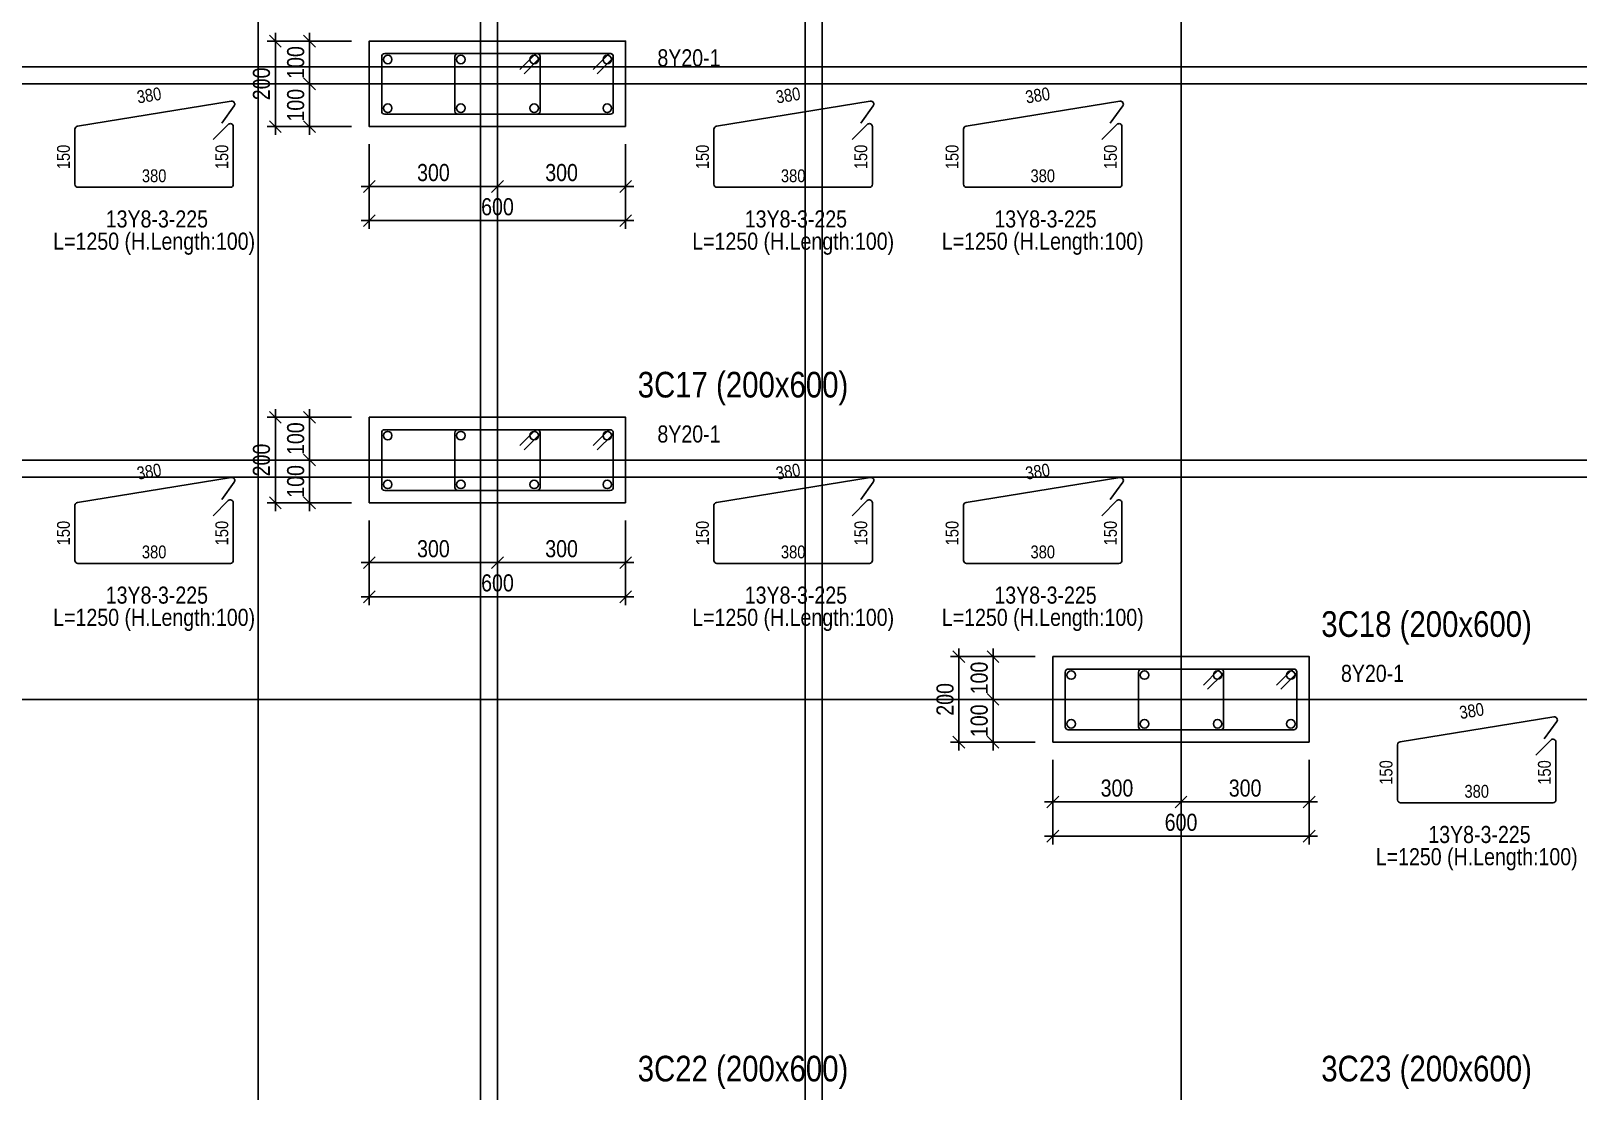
# Model space of a CAD drawing. Extents: x 0 to 206258, y -403073 to 0.
# Drawn here: x 82631 to 91684, y -77078 to -70878 of the extents above; entities that cross this region are included whole.
import ezdxf
from ezdxf.enums import TextEntityAlignment as Align
from ezdxf.lldxf.tags import DXFTag

# ---------------------------------------------------------------- set-up
doc = ezdxf.new("R2010")
doc.units = 0
doc.header["$LTSCALE"] = 1000
for name, color, linetype in [('Axis Line(Dir 1)', 8, 'CENTER2'), ('Axis Line(Dir 2)', 150, 'CENTER2'), ('Column Line(D)', 1, 'Continuous'), ('Dimension Line', 5, 'Continuous'), ('Link Line', 3, 'Continuous'), ('Rebar Length Text', 8, 'Continuous'), ('Rebar Line', 7, 'Continuous'), ('Top Rebar Label', 6, 'Continuous')]:
    doc.layers.add(name, color=color, linetype=linetype)
for name, color, linetype, true_color in [('Column Label(D)', 12, 'Continuous', 0xbd0000), ('Ghost Axis Line', 254, 'Continuous', 0xbebebe), ('Link Label', 94, 'Continuous', 0x008100), ('Link Length Text', 94, 'Continuous', 0x008100)]:
    doc.layers.add(name, color=color, linetype=linetype, true_color=true_color)
doc.styles.add('Column Label(D)', font='ARIALN.TTF', dxfattribs={"height": 150})
doc.styles.add('Dimension Text', font='ARIALN.TTF', dxfattribs={"height": 100})
doc.styles.add('Link Label', font='ARIALN.TTF', dxfattribs={"height": 100})
doc.styles.add('Link Length Text', font='ARIALN.TTF', dxfattribs={"height": 100})
doc.styles.add('Rebar Length Text', font='ARIALN.TTF', dxfattribs={"height": 75})
doc.styles.add('Top Rebar Label', font='ARIALN.TTF', dxfattribs={"height": 100})
tags = doc.linetypes.add('CENTER2', pattern=[1.125, 0.75, -0.125, 0.125, -0.125]).pattern_tags.tags
tags[10:11] = [DXFTag(74, 4), DXFTag(75, 0), DXFTag(340, '0'), DXFTag(46, 0.0), DXFTag(50, 0.0), DXFTag(44, 0.0), DXFTag(45, 0.0)]
tags[8:9] = [DXFTag(74, 4), DXFTag(75, 0), DXFTag(340, '0'), DXFTag(46, 0.0), DXFTag(50, 0.0), DXFTag(44, 0.0), DXFTag(45, 0.0)]
tags[6:7] = [DXFTag(74, 4), DXFTag(75, 0), DXFTag(340, '0'), DXFTag(46, 0.0), DXFTag(50, 0.0), DXFTag(44, 0.0), DXFTag(45, 0.0)]
tags[4:5] = [DXFTag(74, 4), DXFTag(75, 0), DXFTag(340, '0'), DXFTag(46, 0.0), DXFTag(50, 0.0), DXFTag(44, 0.0), DXFTag(45, 0.0)]
doc.dimstyles.new('COLUMNAPP', dxfattribs={"dimtxt": 100, "dimasz": 30, "dimexe": 48.3, "dimexo": 103.5, "dimgap": 30, "dimtad": 1, "dimtoh": 1, "dimdec": 1, "dimlfac": 0.4, "dimdsep": 46, "dimtxsty": 'Dimension Text', "dimblk": 'PCDIM_TICK', "dimcen": 0.09, "dimclrd": 5, "dimclre": 5, "dimclrt": 5, "dimadec": 1, "dimazin": 0, "dimtp": 1, "dimtm": 1, "dimtfac": 1, "dimtdec": 4, "dimtofl": 0, "dimtmove": 0, "dimatfit": 3, "dimfxl": 1, "dimtolj": 1, "dimtzin": 0, "dimarcsym": 0})

# ---------------------------------------------------------------- blocks, each defined once
blk = doc.blocks.new('PCDIM_TICK')
at = {"layer": 'Dimension Line', "color": 0, "transparency": 33554687}
for p, q in [((1.15, 1.15), (-1.15, -1.15)), ((1.61, 0), (0, 0))]:
    blk.add_line(p, q, dxfattribs=at)
blk = doc.blocks.new('*U1635')
at = {"layer": 'Dimension Line', "color": 5, "true_color": 0x0000ff, "transparency": 16777216}
for p, q in [((84611.1, -71541.2), (84611.1, -71836)), ((85361.1, -71541.2), (85361.1, -71836)), ((84611.1, -71787.7), (85361.1, -71787.7))]:
    blk.add_line(p, q, dxfattribs=at)
at = {"layer": 'Dimension Line', "color": 5, "true_color": 0x0000ff, "transparency": 16777216, "xscale": 30, "yscale": 30, "rotation": 180.0000000000004}
blk.add_blockref('PCDIM_TICK', (84611.1, -71787.7), dxfattribs=at)
at = {"layer": 'Dimension Line', "color": 5, "true_color": 0x0000ff, "transparency": 16777216, "xscale": 30, "yscale": 30}
blk.add_blockref('PCDIM_TICK', (85361.1, -71787.7), dxfattribs=at)
at = {"layer": 'Dimension Line', "color": 5, "true_color": 0x0000ff, "transparency": 16777216, "insert": (84986.1, -71757.7), "char_height": 100, "width": 181.501, "attachment_point": 8, "style": 'Dimension Text'}
blk.add_mtext('300', dxfattribs=at)
blk = doc.blocks.new('*U1636')
at = {"layer": 'Dimension Line', "color": 5, "true_color": 0x0000ff, "transparency": 16777216}
for p, q in [((85361.1, -71541.2), (85361.1, -71836)), ((86111.1, -71541.2), (86111.1, -71836)), ((85361.1, -71787.7), (86111.1, -71787.7))]:
    blk.add_line(p, q, dxfattribs=at)
at = {"layer": 'Dimension Line', "color": 5, "true_color": 0x0000ff, "transparency": 16777216, "xscale": 30, "yscale": 30, "rotation": 180.0000000000004}
blk.add_blockref('PCDIM_TICK', (85361.1, -71787.7), dxfattribs=at)
at = {"layer": 'Dimension Line', "color": 5, "true_color": 0x0000ff, "transparency": 16777216, "xscale": 30, "yscale": 30}
blk.add_blockref('PCDIM_TICK', (86111.1, -71787.7), dxfattribs=at)
at = {"layer": 'Dimension Line', "color": 5, "true_color": 0x0000ff, "transparency": 16777216, "insert": (85736.1, -71757.7), "char_height": 100, "width": 181.501, "attachment_point": 8, "style": 'Dimension Text'}
blk.add_mtext('300', dxfattribs=at)
blk = doc.blocks.new('*U1637')
at = {"layer": 'Dimension Line', "color": 5, "true_color": 0x0000ff, "transparency": 16777216}
for p, q in [((84611.1, -71541.2), (84611.1, -72036)), ((86111.1, -71541.2), (86111.1, -72036)), ((84611.1, -71987.7), (86111.1, -71987.7))]:
    blk.add_line(p, q, dxfattribs=at)
at = {"layer": 'Dimension Line', "color": 5, "true_color": 0x0000ff, "transparency": 16777216, "xscale": 30, "yscale": 30, "rotation": 180.0000000000004}
blk.add_blockref('PCDIM_TICK', (84611.1, -71987.7), dxfattribs=at)
at = {"layer": 'Dimension Line', "color": 5, "true_color": 0x0000ff, "transparency": 16777216, "xscale": 30, "yscale": 30}
blk.add_blockref('PCDIM_TICK', (86111.1, -71987.7), dxfattribs=at)
at = {"layer": 'Dimension Line', "color": 5, "true_color": 0x0000ff, "transparency": 16777216, "insert": (85361.1, -71957.7), "char_height": 100, "width": 181.97, "attachment_point": 8, "style": 'Dimension Text'}
blk.add_mtext('600', dxfattribs=at)
blk = doc.blocks.new('*U1638')
at = {"layer": 'Dimension Line', "color": 5, "true_color": 0x0000ff, "transparency": 16777216}
for p, q in [((84507.6, -71187.7), (84212.8, -71187.7)), ((84261.1, -71437.7), (84261.1, -71187.7)), ((84507.6, -71437.7), (84212.8, -71437.7))]:
    blk.add_line(p, q, dxfattribs=at)
at = {"layer": 'Dimension Line', "color": 5, "true_color": 0x0000ff, "transparency": 16777216, "xscale": 30, "yscale": 30}
for p, rotation in [((84261.1, -71187.7), 89.99999999999447), ((84261.1, -71437.7), 269.9999999999834)]:
    blk.add_blockref('PCDIM_TICK', p, dxfattribs=dict(at, rotation=rotation))
at = {"layer": 'Dimension Line', "color": 5, "true_color": 0x0000ff, "transparency": 16777216, "insert": (84231.1, -71312.7), "char_height": 100, "width": 173.928, "attachment_point": 8, "rotation": 90, "style": 'Dimension Text'}
blk.add_mtext('100', dxfattribs=at)
blk = doc.blocks.new('*U1639')
at = {"layer": 'Dimension Line', "color": 5, "true_color": 0x0000ff, "transparency": 16777216}
for p, q in [((84507.6, -70937.7), (84212.8, -70937.7)), ((84261.1, -71187.7), (84261.1, -70937.7)), ((84507.6, -71187.7), (84212.8, -71187.7))]:
    blk.add_line(p, q, dxfattribs=at)
at = {"layer": 'Dimension Line', "color": 5, "true_color": 0x0000ff, "transparency": 16777216, "xscale": 30, "yscale": 30}
for p, rotation in [((84261.1, -70937.7), 89.99999999999447), ((84261.1, -71187.7), 269.9999999999834)]:
    blk.add_blockref('PCDIM_TICK', p, dxfattribs=dict(at, rotation=rotation))
at = {"layer": 'Dimension Line', "color": 5, "true_color": 0x0000ff, "transparency": 16777216, "insert": (84231.1, -71062.7), "char_height": 100, "width": 173.928, "attachment_point": 8, "rotation": 90, "style": 'Dimension Text'}
blk.add_mtext('100', dxfattribs=at)
blk = doc.blocks.new('*U1640')
at = {"layer": 'Dimension Line', "color": 5, "true_color": 0x0000ff, "transparency": 16777216}
for p, q in [((84507.6, -70937.7), (84012.8, -70937.7)), ((84061.1, -71437.7), (84061.1, -70937.7)), ((84507.6, -71437.7), (84012.8, -71437.7))]:
    blk.add_line(p, q, dxfattribs=at)
at = {"layer": 'Dimension Line', "color": 5, "true_color": 0x0000ff, "transparency": 16777216, "xscale": 30, "yscale": 30}
for p, rotation in [((84061.1, -70937.7), 89.99999999999447), ((84061.1, -71437.7), 269.9999999999834)]:
    blk.add_blockref('PCDIM_TICK', p, dxfattribs=dict(at, rotation=rotation))
at = {"layer": 'Dimension Line', "color": 5, "true_color": 0x0000ff, "transparency": 16777216, "insert": (84031.1, -71187.7), "char_height": 100, "width": 182.775, "attachment_point": 8, "rotation": 90, "style": 'Dimension Text'}
blk.add_mtext('200', dxfattribs=at)
blk = doc.blocks.new('*U1647')
at = {"layer": 'Dimension Line', "color": 5, "true_color": 0x0000ff, "transparency": 16777216}
for p, q in [((84611.1, -73741.2), (84611.1, -74036)), ((85361.1, -73741.2), (85361.1, -74036)), ((84611.1, -73987.7), (85361.1, -73987.7))]:
    blk.add_line(p, q, dxfattribs=at)
at = {"layer": 'Dimension Line', "color": 5, "true_color": 0x0000ff, "transparency": 16777216, "xscale": 30, "yscale": 30, "rotation": 180.0000000000004}
blk.add_blockref('PCDIM_TICK', (84611.1, -73987.7), dxfattribs=at)
at = {"layer": 'Dimension Line', "color": 5, "true_color": 0x0000ff, "transparency": 16777216, "xscale": 30, "yscale": 30}
blk.add_blockref('PCDIM_TICK', (85361.1, -73987.7), dxfattribs=at)
at = {"layer": 'Dimension Line', "color": 5, "true_color": 0x0000ff, "transparency": 16777216, "insert": (84986.1, -73957.7), "char_height": 100, "width": 181.501, "attachment_point": 8, "style": 'Dimension Text'}
blk.add_mtext('300', dxfattribs=at)
blk = doc.blocks.new('*U1648')
at = {"layer": 'Dimension Line', "color": 5, "true_color": 0x0000ff, "transparency": 16777216}
for p, q in [((85361.1, -73741.2), (85361.1, -74036)), ((86111.1, -73741.2), (86111.1, -74036)), ((85361.1, -73987.7), (86111.1, -73987.7))]:
    blk.add_line(p, q, dxfattribs=at)
at = {"layer": 'Dimension Line', "color": 5, "true_color": 0x0000ff, "transparency": 16777216, "xscale": 30, "yscale": 30, "rotation": 180.0000000000004}
blk.add_blockref('PCDIM_TICK', (85361.1, -73987.7), dxfattribs=at)
at = {"layer": 'Dimension Line', "color": 5, "true_color": 0x0000ff, "transparency": 16777216, "xscale": 30, "yscale": 30}
blk.add_blockref('PCDIM_TICK', (86111.1, -73987.7), dxfattribs=at)
at = {"layer": 'Dimension Line', "color": 5, "true_color": 0x0000ff, "transparency": 16777216, "insert": (85736.1, -73957.7), "char_height": 100, "width": 181.501, "attachment_point": 8, "style": 'Dimension Text'}
blk.add_mtext('300', dxfattribs=at)
blk = doc.blocks.new('*U1649')
at = {"layer": 'Dimension Line', "color": 5, "true_color": 0x0000ff, "transparency": 16777216}
for p, q in [((84611.1, -73741.2), (84611.1, -74236)), ((86111.1, -73741.2), (86111.1, -74236)), ((84611.1, -74187.7), (86111.1, -74187.7))]:
    blk.add_line(p, q, dxfattribs=at)
at = {"layer": 'Dimension Line', "color": 5, "true_color": 0x0000ff, "transparency": 16777216, "xscale": 30, "yscale": 30, "rotation": 180.0000000000004}
blk.add_blockref('PCDIM_TICK', (84611.1, -74187.7), dxfattribs=at)
at = {"layer": 'Dimension Line', "color": 5, "true_color": 0x0000ff, "transparency": 16777216, "xscale": 30, "yscale": 30}
blk.add_blockref('PCDIM_TICK', (86111.1, -74187.7), dxfattribs=at)
at = {"layer": 'Dimension Line', "color": 5, "true_color": 0x0000ff, "transparency": 16777216, "insert": (85361.1, -74157.7), "char_height": 100, "width": 181.97, "attachment_point": 8, "style": 'Dimension Text'}
blk.add_mtext('600', dxfattribs=at)
blk = doc.blocks.new('*U1650')
at = {"layer": 'Dimension Line', "color": 5, "true_color": 0x0000ff, "transparency": 16777216}
for p, q in [((84507.6, -73387.7), (84212.8, -73387.7)), ((84261.1, -73637.7), (84261.1, -73387.7)), ((84507.6, -73637.7), (84212.8, -73637.7))]:
    blk.add_line(p, q, dxfattribs=at)
at = {"layer": 'Dimension Line', "color": 5, "true_color": 0x0000ff, "transparency": 16777216, "xscale": 30, "yscale": 30}
for p, rotation in [((84261.1, -73387.7), 89.99999999999447), ((84261.1, -73637.7), 269.9999999999834)]:
    blk.add_blockref('PCDIM_TICK', p, dxfattribs=dict(at, rotation=rotation))
at = {"layer": 'Dimension Line', "color": 5, "true_color": 0x0000ff, "transparency": 16777216, "insert": (84231.1, -73512.7), "char_height": 100, "width": 173.928, "attachment_point": 8, "rotation": 90, "style": 'Dimension Text'}
blk.add_mtext('100', dxfattribs=at)
blk = doc.blocks.new('*U1651')
at = {"layer": 'Dimension Line', "color": 5, "true_color": 0x0000ff, "transparency": 16777216}
for p, q in [((84507.6, -73137.7), (84212.8, -73137.7)), ((84261.1, -73387.7), (84261.1, -73137.7)), ((84507.6, -73387.7), (84212.8, -73387.7))]:
    blk.add_line(p, q, dxfattribs=at)
at = {"layer": 'Dimension Line', "color": 5, "true_color": 0x0000ff, "transparency": 16777216, "xscale": 30, "yscale": 30}
for p, rotation in [((84261.1, -73137.7), 89.99999999999447), ((84261.1, -73387.7), 269.9999999999834)]:
    blk.add_blockref('PCDIM_TICK', p, dxfattribs=dict(at, rotation=rotation))
at = {"layer": 'Dimension Line', "color": 5, "true_color": 0x0000ff, "transparency": 16777216, "insert": (84231.1, -73262.7), "char_height": 100, "width": 173.928, "attachment_point": 8, "rotation": 90, "style": 'Dimension Text'}
blk.add_mtext('100', dxfattribs=at)
blk = doc.blocks.new('*U1652')
at = {"layer": 'Dimension Line', "color": 5, "true_color": 0x0000ff, "transparency": 16777216}
for p, q in [((84507.6, -73137.7), (84012.8, -73137.7)), ((84061.1, -73637.7), (84061.1, -73137.7)), ((84507.6, -73637.7), (84012.8, -73637.7))]:
    blk.add_line(p, q, dxfattribs=at)
at = {"layer": 'Dimension Line', "color": 5, "true_color": 0x0000ff, "transparency": 16777216, "xscale": 30, "yscale": 30}
for p, rotation in [((84061.1, -73137.7), 89.99999999999447), ((84061.1, -73637.7), 269.9999999999834)]:
    blk.add_blockref('PCDIM_TICK', p, dxfattribs=dict(at, rotation=rotation))
at = {"layer": 'Dimension Line', "color": 5, "true_color": 0x0000ff, "transparency": 16777216, "insert": (84031.1, -73387.7), "char_height": 100, "width": 182.775, "attachment_point": 8, "rotation": 90, "style": 'Dimension Text'}
blk.add_mtext('200', dxfattribs=at)
blk = doc.blocks.new('*U1653')
at = {"layer": 'Dimension Line', "color": 5, "true_color": 0x0000ff, "transparency": 16777216}
for p, q in [((88611.1, -75141.2), (88611.1, -75436)), ((89361.1, -75141.2), (89361.1, -75436)), ((88611.1, -75387.7), (89361.1, -75387.7))]:
    blk.add_line(p, q, dxfattribs=at)
at = {"layer": 'Dimension Line', "color": 5, "true_color": 0x0000ff, "transparency": 16777216, "xscale": 30, "yscale": 30, "rotation": 180.0000000000004}
blk.add_blockref('PCDIM_TICK', (88611.1, -75387.7), dxfattribs=at)
at = {"layer": 'Dimension Line', "color": 5, "true_color": 0x0000ff, "transparency": 16777216, "xscale": 30, "yscale": 30}
blk.add_blockref('PCDIM_TICK', (89361.1, -75387.7), dxfattribs=at)
at = {"layer": 'Dimension Line', "color": 5, "true_color": 0x0000ff, "transparency": 16777216, "insert": (88986.1, -75357.7), "char_height": 100, "width": 181.501, "attachment_point": 8, "style": 'Dimension Text'}
blk.add_mtext('300', dxfattribs=at)
blk = doc.blocks.new('*U1654')
at = {"layer": 'Dimension Line', "color": 5, "true_color": 0x0000ff, "transparency": 16777216}
for p, q in [((89361.1, -75141.2), (89361.1, -75436)), ((90111.1, -75141.2), (90111.1, -75436)), ((89361.1, -75387.7), (90111.1, -75387.7))]:
    blk.add_line(p, q, dxfattribs=at)
at = {"layer": 'Dimension Line', "color": 5, "true_color": 0x0000ff, "transparency": 16777216, "xscale": 30, "yscale": 30, "rotation": 180.0000000000004}
blk.add_blockref('PCDIM_TICK', (89361.1, -75387.7), dxfattribs=at)
at = {"layer": 'Dimension Line', "color": 5, "true_color": 0x0000ff, "transparency": 16777216, "xscale": 30, "yscale": 30}
blk.add_blockref('PCDIM_TICK', (90111.1, -75387.7), dxfattribs=at)
at = {"layer": 'Dimension Line', "color": 5, "true_color": 0x0000ff, "transparency": 16777216, "insert": (89736.1, -75357.7), "char_height": 100, "width": 181.501, "attachment_point": 8, "style": 'Dimension Text'}
blk.add_mtext('300', dxfattribs=at)
blk = doc.blocks.new('*U1655')
at = {"layer": 'Dimension Line', "color": 5, "true_color": 0x0000ff, "transparency": 16777216}
for p, q in [((88611.1, -75141.2), (88611.1, -75636)), ((90111.1, -75141.2), (90111.1, -75636)), ((88611.1, -75587.7), (90111.1, -75587.7))]:
    blk.add_line(p, q, dxfattribs=at)
at = {"layer": 'Dimension Line', "color": 5, "true_color": 0x0000ff, "transparency": 16777216, "xscale": 30, "yscale": 30, "rotation": 180.0000000000004}
blk.add_blockref('PCDIM_TICK', (88611.1, -75587.7), dxfattribs=at)
at = {"layer": 'Dimension Line', "color": 5, "true_color": 0x0000ff, "transparency": 16777216, "xscale": 30, "yscale": 30}
blk.add_blockref('PCDIM_TICK', (90111.1, -75587.7), dxfattribs=at)
at = {"layer": 'Dimension Line', "color": 5, "true_color": 0x0000ff, "transparency": 16777216, "insert": (89361.1, -75557.7), "char_height": 100, "width": 181.97, "attachment_point": 8, "style": 'Dimension Text'}
blk.add_mtext('600', dxfattribs=at)
blk = doc.blocks.new('*U1656')
at = {"layer": 'Dimension Line', "color": 5, "true_color": 0x0000ff, "transparency": 16777216}
for p, q in [((88507.6, -74787.7), (88212.8, -74787.7)), ((88261.1, -75037.7), (88261.1, -74787.7)), ((88507.6, -75037.7), (88212.8, -75037.7))]:
    blk.add_line(p, q, dxfattribs=at)
at = {"layer": 'Dimension Line', "color": 5, "true_color": 0x0000ff, "transparency": 16777216, "xscale": 30, "yscale": 30}
for p, rotation in [((88261.1, -74787.7), 89.99999999999447), ((88261.1, -75037.7), 269.9999999999834)]:
    blk.add_blockref('PCDIM_TICK', p, dxfattribs=dict(at, rotation=rotation))
at = {"layer": 'Dimension Line', "color": 5, "true_color": 0x0000ff, "transparency": 16777216, "insert": (88231.1, -74912.7), "char_height": 100, "width": 173.928, "attachment_point": 8, "rotation": 90, "style": 'Dimension Text'}
blk.add_mtext('100', dxfattribs=at)
blk = doc.blocks.new('*U1657')
at = {"layer": 'Dimension Line', "color": 5, "true_color": 0x0000ff, "transparency": 16777216}
for p, q in [((88507.6, -74537.7), (88212.8, -74537.7)), ((88261.1, -74787.7), (88261.1, -74537.7)), ((88507.6, -74787.7), (88212.8, -74787.7))]:
    blk.add_line(p, q, dxfattribs=at)
at = {"layer": 'Dimension Line', "color": 5, "true_color": 0x0000ff, "transparency": 16777216, "xscale": 30, "yscale": 30}
for p, rotation in [((88261.1, -74537.7), 89.99999999999447), ((88261.1, -74787.7), 269.9999999999834)]:
    blk.add_blockref('PCDIM_TICK', p, dxfattribs=dict(at, rotation=rotation))
at = {"layer": 'Dimension Line', "color": 5, "true_color": 0x0000ff, "transparency": 16777216, "insert": (88231.1, -74662.7), "char_height": 100, "width": 173.928, "attachment_point": 8, "rotation": 90, "style": 'Dimension Text'}
blk.add_mtext('100', dxfattribs=at)
blk = doc.blocks.new('*U1658')
at = {"layer": 'Dimension Line', "color": 5, "true_color": 0x0000ff, "transparency": 16777216}
for p, q in [((88507.6, -74537.7), (88012.8, -74537.7)), ((88061.1, -75037.7), (88061.1, -74537.7)), ((88507.6, -75037.7), (88012.8, -75037.7))]:
    blk.add_line(p, q, dxfattribs=at)
at = {"layer": 'Dimension Line', "color": 5, "true_color": 0x0000ff, "transparency": 16777216, "xscale": 30, "yscale": 30}
for p, rotation in [((88061.1, -74537.7), 89.99999999999447), ((88061.1, -75037.7), 269.9999999999834)]:
    blk.add_blockref('PCDIM_TICK', p, dxfattribs=dict(at, rotation=rotation))
at = {"layer": 'Dimension Line', "color": 5, "true_color": 0x0000ff, "transparency": 16777216, "insert": (88031.1, -74787.7), "char_height": 100, "width": 182.775, "attachment_point": 8, "rotation": 90, "style": 'Dimension Text'}
blk.add_mtext('200', dxfattribs=at)

msp = doc.modelspace()

# ---------------------------------------------------------------- linework, layer by layer
at = {"layer": 'Axis Line(Dir 1)', "transparency": 33554687}
for points in [[(78161.095, -71187.707), (95961.095, -71187.707)], [(78161.095, -73387.707), (95961.095, -73387.707)], [(78161.095, -74787.707), (95961.095, -74787.707)]]:
    msp.add_lwpolyline(points, dxfattribs=at)
at = {"layer": 'Axis Line(Dir 2)', "transparency": 33554687}
for points in [[(83961.095, -82587.707), (83961.095, -58787.707)], [(85361.095, -82587.707), (85361.095, -58787.707)], [(87161.095, -82587.707), (87161.095, -58787.707)], [(89361.095, -82587.707), (89361.095, -58787.707)]]:
    msp.add_lwpolyline(points, dxfattribs=at)
at = {"layer": 'Column Line(D)', "transparency": 33554687}
for points in [[(86111.095, -71437.707), (86111.095, -70937.707), (84611.095, -70937.707), (84611.095, -71437.707)], [(86111.095, -73637.707), (86111.095, -73137.707), (84611.095, -73137.707), (84611.095, -73637.707)], [(90111.095, -75037.707), (90111.095, -74537.707), (88611.095, -74537.707), (88611.095, -75037.707)]]:
    msp.add_lwpolyline(points, close=True, dxfattribs=at)
at = {"layer": 'Ghost Axis Line', "transparency": 33554687}
for points in [[(85261.095, -82587.707), (85261.095, -58787.707)], [(87261.095, -82587.707), (87261.095, -58787.707)], [(78161.095, -71087.707), (95961.095, -71087.707)], [(78161.095, -73487.707), (95961.095, -73487.707)]]:
    msp.add_lwpolyline(points, dxfattribs=at)
at = {"layer": 'Link Line', "transparency": 33554687}
for points in [[(85516.747, -71128.469), (85605.136, -71040.081, 0.66817864), (85592.761, -71010.207), (84701.095, -71010.207, 0.41421356), (84683.595, -71027.707), (84683.595, -71347.707, 0.41421356), (84701.095, -71365.207), (85592.761, -71365.207, 0.41421356), (85610.261, -71347.707), (85610.261, -71027.707, 0.66817864), (85580.387, -71015.332), (85491.998, -71103.721)], [(85945.081, -71128.469), (86033.469, -71040.081, 0.66817864), (86021.095, -71010.207), (85129.428, -71010.207, 0.41421356), (85111.928, -71027.707), (85111.928, -71347.707, 0.41421356), (85129.428, -71365.207), (86021.095, -71365.207, 0.41421356), (86038.595, -71347.707), (86038.595, -71027.707, 0.66817864), (86008.72, -71015.332), (85920.332, -71103.721)], [(83747.266, -71418.523), (83820.395, -71317.147, 0.66817864), (83803.406, -71289.634), (82903.35, -71435.326, 0.3679544), (82888.646, -71452.602), (82888.646, -71775.207, 0.41421356), (82906.146, -71792.707), (83797.813, -71792.707, 0.41421356), (83815.313, -71775.207), (83815.313, -71437.707, 0.66817864), (83785.438, -71425.332), (83697.05, -71513.721)], [(87486.676, -71418.523), (87559.805, -71317.147, 0.66817864), (87542.816, -71289.634), (86642.76, -71435.326, 0.3679544), (86628.056, -71452.602), (86628.056, -71775.207, 0.41421356), (86645.556, -71792.707), (87537.223, -71792.707, 0.41421356), (87554.723, -71775.207), (87554.723, -71437.707, 0.66817864), (87524.848, -71425.332), (87436.46, -71513.721)], [(88947.266, -71418.523), (89020.395, -71317.147, 0.66817864), (89003.406, -71289.634), (88103.35, -71435.326, 0.3679544), (88088.646, -71452.602), (88088.646, -71775.207, 0.41421356), (88106.146, -71792.707), (88997.813, -71792.707, 0.41421356), (89015.313, -71775.207), (89015.313, -71437.707, 0.66817864), (88985.438, -71425.332), (88897.05, -71513.721)], [(85516.747, -73328.469), (85605.136, -73240.081, 0.66817864), (85592.761, -73210.207), (84701.095, -73210.207, 0.41421356), (84683.595, -73227.707), (84683.595, -73547.707, 0.41421356), (84701.095, -73565.207), (85592.761, -73565.207, 0.41421356), (85610.261, -73547.707), (85610.261, -73227.707, 0.66817864), (85580.387, -73215.332), (85491.998, -73303.721)], [(85945.081, -73328.469), (86033.469, -73240.081, 0.66817864), (86021.095, -73210.207), (85129.428, -73210.207, 0.41421356), (85111.928, -73227.707), (85111.928, -73547.707, 0.41421356), (85129.428, -73565.207), (86021.095, -73565.207, 0.41421356), (86038.595, -73547.707), (86038.595, -73227.707, 0.66817864), (86008.72, -73215.332), (85920.332, -73303.721)], [(83747.266, -73618.523), (83820.395, -73517.147, 0.66817864), (83803.406, -73489.634), (82903.35, -73635.326, 0.3679544), (82888.646, -73652.602), (82888.646, -73975.207, 0.41421356), (82906.146, -73992.707), (83797.813, -73992.707, 0.41421356), (83815.313, -73975.207), (83815.313, -73637.707, 0.66817864), (83785.438, -73625.332), (83697.05, -73713.721)], [(87486.676, -73618.523), (87559.805, -73517.147, 0.66817864), (87542.816, -73489.634), (86642.76, -73635.326, 0.3679544), (86628.056, -73652.602), (86628.056, -73975.207, 0.41421356), (86645.556, -73992.707), (87537.223, -73992.707, 0.41421356), (87554.723, -73975.207), (87554.723, -73637.707, 0.66817864), (87524.848, -73625.332), (87436.46, -73713.721)], [(88947.266, -73618.523), (89020.395, -73517.147, 0.66817864), (89003.406, -73489.634), (88103.35, -73635.326, 0.3679544), (88088.646, -73652.602), (88088.646, -73975.207, 0.41421356), (88106.146, -73992.707), (88997.813, -73992.707, 0.41421356), (89015.313, -73975.207), (89015.313, -73637.707, 0.66817864), (88985.438, -73625.332), (88897.05, -73713.721)], [(89516.747, -74728.469), (89605.136, -74640.081, 0.66817864), (89592.761, -74610.207), (88701.095, -74610.207, 0.41421356), (88683.595, -74627.707), (88683.595, -74947.707, 0.41421356), (88701.095, -74965.207), (89592.761, -74965.207, 0.41421356), (89610.261, -74947.707), (89610.261, -74627.707, 0.66817864), (89580.387, -74615.332), (89491.998, -74703.721)], [(89945.081, -74728.469), (90033.469, -74640.081, 0.66817864), (90021.095, -74610.207), (89129.428, -74610.207, 0.41421356), (89111.928, -74627.707), (89111.928, -74947.707, 0.41421356), (89129.428, -74965.207), (90021.095, -74965.207, 0.41421356), (90038.595, -74947.707), (90038.595, -74627.707, 0.66817864), (90008.72, -74615.332), (89920.332, -74703.721)], [(91486.676, -75018.523), (91559.805, -74917.147, 0.66817864), (91542.816, -74889.634), (90642.76, -75035.326, 0.3679544), (90628.056, -75052.602), (90628.056, -75375.207, 0.41421356), (90645.556, -75392.707), (91537.223, -75392.707, 0.41421356), (91554.723, -75375.207), (91554.723, -75037.707, 0.66817864), (91524.848, -75025.332), (91436.46, -75113.721)]]:
    msp.add_lwpolyline(points, format="xyb", dxfattribs=at)
at = {"layer": 'Rebar Line', "transparency": 33554687}
for centre in [(84718.595, -71045.207), (85146.928, -71045.207), (85575.261, -71045.207), (86003.595, -71045.207), (84718.595, -71330.207), (85146.928, -71330.207), (85575.261, -71330.207), (86003.595, -71330.207), (84718.595, -73245.207), (85146.928, -73245.207), (85575.261, -73245.207), (86003.595, -73245.207), (84718.595, -73530.207), (85146.928, -73530.207), (85575.261, -73530.207), (86003.595, -73530.207), (88718.595, -74645.207), (89146.928, -74645.207), (89575.261, -74645.207), (90003.595, -74645.207), (88718.595, -74930.207), (89146.928, -74930.207), (89575.261, -74930.207), (90003.595, -74930.207)]:
    msp.add_circle(centre, 25, dxfattribs=at)

# ---------------------------------------------------------------- texts
at = {"layer": 'Column Label(D)', "transparency": 33554687, "style": 'Column Label(D)'}
for s, p in [('3C17 (200x600)', (86181.805, -73066.996)), ('3C18 (200x600)', (90181.805, -74466.996)), ('3C22 (200x600)', (86181.805, -77066.996)), ('3C23 (200x600)', (90181.805, -77066.996))]:
    msp.add_text(s, height=150, dxfattribs=at).set_placement(p, align=Align.BOTTOM_LEFT)
at = {"layer": 'Link Label', "transparency": 33554687, "style": 'Link Label'}
for p in [(83351.979, -72027.707), (87091.389, -72027.707), (88551.979, -72027.707), (83351.979, -74227.707), (87091.389, -74227.707), (88551.979, -74227.707), (91091.389, -75627.707)]:
    msp.add_text(' 13Y8-3-225', height=100, dxfattribs=at).set_placement(p, align=Align.CENTER)
at = {"layer": 'Link Length Text', "transparency": 33554687, "style": 'Link Length Text'}
for p in [(83351.979, -72157.707), (87091.389, -72157.707), (88551.979, -72157.707), (83351.979, -74357.707), (87091.389, -74357.707), (88551.979, -74357.707), (91091.389, -75757.707)]:
    msp.add_text('L=1250 (H.Length:100)', height=100, dxfattribs=at).set_placement(p, align=Align.CENTER)
at = {"layer": 'Rebar Length Text', "transparency": 33554687, "style": 'Rebar Length Text'}
for s, rotation, p in [('380', 9.1947432, (83328.319, -71291.537)), ('380', 9.1947432, (87067.729, -71291.537)), ('380', 9.1947432, (88528.319, -71291.537)), ('150', 90, (82858.646, -71615.207)), ('150', 90, (83785.313, -71615.207)), ('150', 90, (86598.056, -71615.207)), ('150', 90, (87524.723, -71615.207)), ('150', 90, (88058.646, -71615.207)), ('150', 90, (88985.313, -71615.207)), ('380', 9.1947432, (83328.319, -73491.537)), ('380', 9.1947432, (87067.729, -73491.537)), ('380', 9.1947432, (88528.319, -73491.537)), ('150', 90, (82858.646, -73815.207)), ('150', 90, (83785.313, -73815.207)), ('150', 90, (86598.056, -73815.207)), ('150', 90, (87524.723, -73815.207)), ('150', 90, (88058.646, -73815.207)), ('150', 90, (88985.313, -73815.207)), ('380', 9.1947432, (91067.729, -74891.537)), ('150', 90, (90598.056, -75215.207)), ('150', 90, (91524.723, -75215.207))]:
    msp.add_text(s, height=75, rotation=rotation, dxfattribs=at).set_placement(p, align=Align.CENTER)
for p in [(83351.979, -71762.707), (87091.389, -71762.707), (88551.979, -71762.707), (83351.979, -73962.707), (87091.389, -73962.707), (88551.979, -73962.707), (91091.389, -75362.707)]:
    msp.add_text('380', height=75, dxfattribs=at).set_placement(p, align=Align.CENTER)
at = {"layer": 'Top Rebar Label', "transparency": 33554687, "style": 'Top Rebar Label'}
for p in [(86265.139, -71115.433), (86265.139, -73315.433), (90265.139, -74715.433)]:
    msp.add_text(' 8Y20-1', height=100, dxfattribs=at).set_placement(p, align=Align.BOTTOM_LEFT)

# ---------------------------------------------------------------- dimensions: what is measured, and where the dimension line sits
at = {"layer": 'Dimension Line', "transparency": 33554687}
for p1, p2, distance, picture, middle in [((84611.095, -71437.707), (84611.095, -70937.707), 550, '*U1640', (84061.095, -71187.707)), ((84611.095, -71187.707), (84611.095, -70937.707), 350, '*U1639', (84261.095, -71062.707)), ((84611.095, -71437.707), (84611.095, -71187.707), 350, '*U1638', (84261.095, -71312.707)), ((84611.095, -71437.707), (85361.095, -71437.707), -350, '*U1635', (84986.095, -71787.707)), ((84611.095, -71437.707), (86111.095, -71437.707), -550, '*U1637', (85361.095, -71987.707)), ((85361.095, -71437.707), (86111.095, -71437.707), -350, '*U1636', (85736.095, -71787.707)), ((84611.095, -73637.707), (84611.095, -73137.707), 550, '*U1652', (84061.095, -73387.707)), ((84611.095, -73387.707), (84611.095, -73137.707), 350, '*U1651', (84261.095, -73262.707)), ((84611.095, -73637.707), (84611.095, -73387.707), 350, '*U1650', (84261.095, -73512.707)), ((84611.095, -73637.707), (85361.095, -73637.707), -350, '*U1647', (84986.095, -73987.707)), ((84611.095, -73637.707), (86111.095, -73637.707), -550, '*U1649', (85361.095, -74187.707)), ((85361.095, -73637.707), (86111.095, -73637.707), -350, '*U1648', (85736.095, -73987.707)), ((88611.095, -75037.707), (88611.095, -74537.707), 550, '*U1658', (88061.095, -74787.707)), ((88611.095, -74787.707), (88611.095, -74537.707), 350, '*U1657', (88261.095, -74662.707)), ((88611.095, -75037.707), (88611.095, -74787.707), 350, '*U1656', (88261.095, -74912.707)), ((88611.095, -75037.707), (89361.095, -75037.707), -350, '*U1653', (88986.095, -75387.707)), ((88611.095, -75037.707), (90111.095, -75037.707), -550, '*U1655', (89361.095, -75587.707)), ((89361.095, -75037.707), (90111.095, -75037.707), -350, '*U1654', (89736.095, -75387.707))]:
    dim = msp.add_aligned_dim(p1=p1, p2=p2, distance=distance, dimstyle='COLUMNAPP', override={"dimscale": 1, "dimtxt": 100, "dimasz": 30, "dimexe": 48.3, "dimexo": 103.5, "dimgap": 30, "dimtad": 1, "dimtih": 0, "dimdec": 1, "dimlfac": 0.4, "dimzin": 8, "dimlunit": 2, "dimpost": '', "dimtxsty": 'Dimension Text', "dimblk": 'PCDIM_TICK', "dimse1": 0, "dimse2": 0, "dimsd2": 0, "dimclrd": 5, "dimclre": 5, "dimclrt": 5, "dimaunit": 0, "dimadec": 1, "dimazin": 0, "dimtol": 0, "dimtp": 1, "dimtm": 1, "dimtmove": 0}, dxfattribs=at)
    dim.commit()
    dim.dimension.update_dxf_attribs({"geometry": picture, "text_midpoint": middle})

doc.saveas('drawing.dxf')
